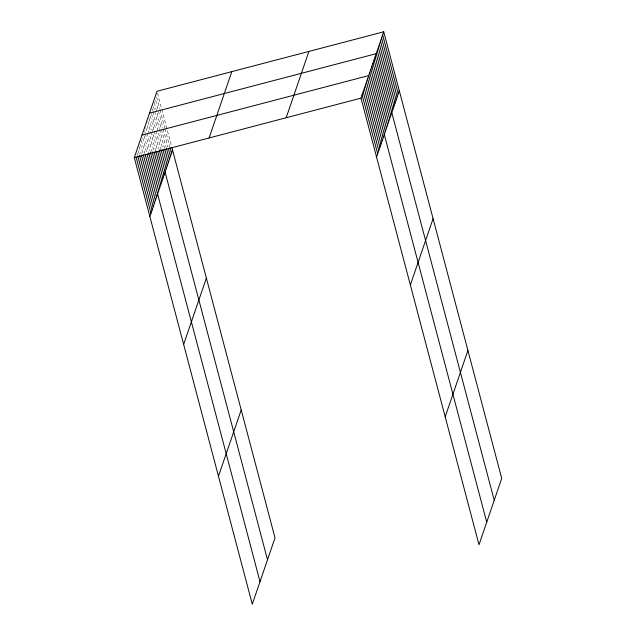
<?xml version="1.0" encoding="UTF-8"?>
<svg xmlns="http://www.w3.org/2000/svg" width="636" height="636" viewBox="0 0 636 636"><rect width="100%" height="100%" fill="white"/><g stroke="black" fill="none" stroke-linecap="round" stroke-linejoin="round"><path stroke-width="0.48" stroke-dasharray="3.18 2.39" d="M157.505 93.158L171.569 146.359M156.687 97.236L159.7 108.637M159.954 109.583L164.724 127.637M164.97 128.583L169.74 146.638M155.613 100.361L162.896 127.916M163.15 128.862L167.92 146.916M154.294 102.539L166.091 147.194M153.475 106.617L154.476 110.418M154.731 111.364L159.246 128.464M159.501 129.418L164.517 148.419M152.155 108.788L152.656 110.688M152.902 111.642L162.697 148.697M151.583 113.82L155.852 129.967M156.098 130.921L161.123 149.921M150.263 115.998L154.023 130.245M154.278 131.199L159.048 149.245M148.935 118.169L157.474 150.478M147.87 121.301L150.374 130.801M150.629 131.747L155.645 150.756M147.043 125.379L153.825 151.026M145.724 127.55L146.98 132.304M147.226 133.25L152.25 152.258M144.65 130.682L145.151 132.582M145.406 133.528L150.175 151.583M144.086 135.707L148.601 152.807M142.758 137.885L146.781 153.085M141.407 140.159L144.921 153.459M140.556 144.324L143.06 153.825M139.197 146.598L141.208 154.198M138.346 150.772L139.348 154.572M136.986 153.045L137.495 154.946"/><path stroke-width="0.95" d="M171.815 147.314L275.006 537.873L252.285 604.2L134.283 157.585L157.005 91.258L383.715 31.8L501.717 478.415L478.995 544.742L360.994 98.127L383.715 31.8M149.842 216.494L172.571 150.16M209.093 137.964L231.822 71.637M183.645 344.434L206.374 278.107M286.176 117.747L308.905 51.421M218.474 476.253L241.203 409.926M376.56 157.036L399.281 90.71M410.363 284.976L433.084 218.649M445.192 416.803L467.913 350.468M149.508 113.144L376.218 53.686L494.22 500.301M142.011 135.031L368.721 75.581L486.723 522.188M134.283 157.585L360.994 98.127M382.649 34.924L398.208 93.834M381.576 38.057L397.142 96.958M380.503 41.181L396.069 100.083M379.43 44.305L394.996 103.215M378.364 47.438L393.923 106.339M377.291 50.562L392.857 109.464M375.145 56.819L390.711 115.72M374.079 59.943L389.637 118.845M373.006 63.067L388.572 121.977M371.933 66.2L387.499 125.101M370.86 69.324L386.426 128.226M369.794 72.448L385.352 131.358M367.616 78.8L383.182 137.702M366.511 82.02L382.077 140.922M365.406 85.24L380.972 144.149M364.301 88.46L379.867 147.369M363.204 91.687L378.762 150.589M362.099 94.907L377.657 153.809M169.995 147.592L171.497 153.292M168.421 148.816L170.424 156.416M166.346 148.14L169.359 159.541M164.772 149.373L168.286 162.673M162.943 149.643L167.212 165.797M161.123 149.921L166.139 168.922M159.294 150.199L267.51 559.76M157.72 151.424L164.001 175.178M155.9 151.702L162.927 178.303M154.071 151.98L161.854 181.435M152.25 152.258L160.789 184.559M150.422 152.529L159.716 187.684M148.856 153.761L158.642 190.816M147.027 154.039L260.005 581.646M145.175 154.405L156.464 197.16M143.315 154.779L155.367 200.38M141.454 155.152L154.262 203.607M139.602 155.518L153.157 206.827M137.742 155.892L152.052 210.047M136.136 157.211L150.947 213.267"/></g></svg>
